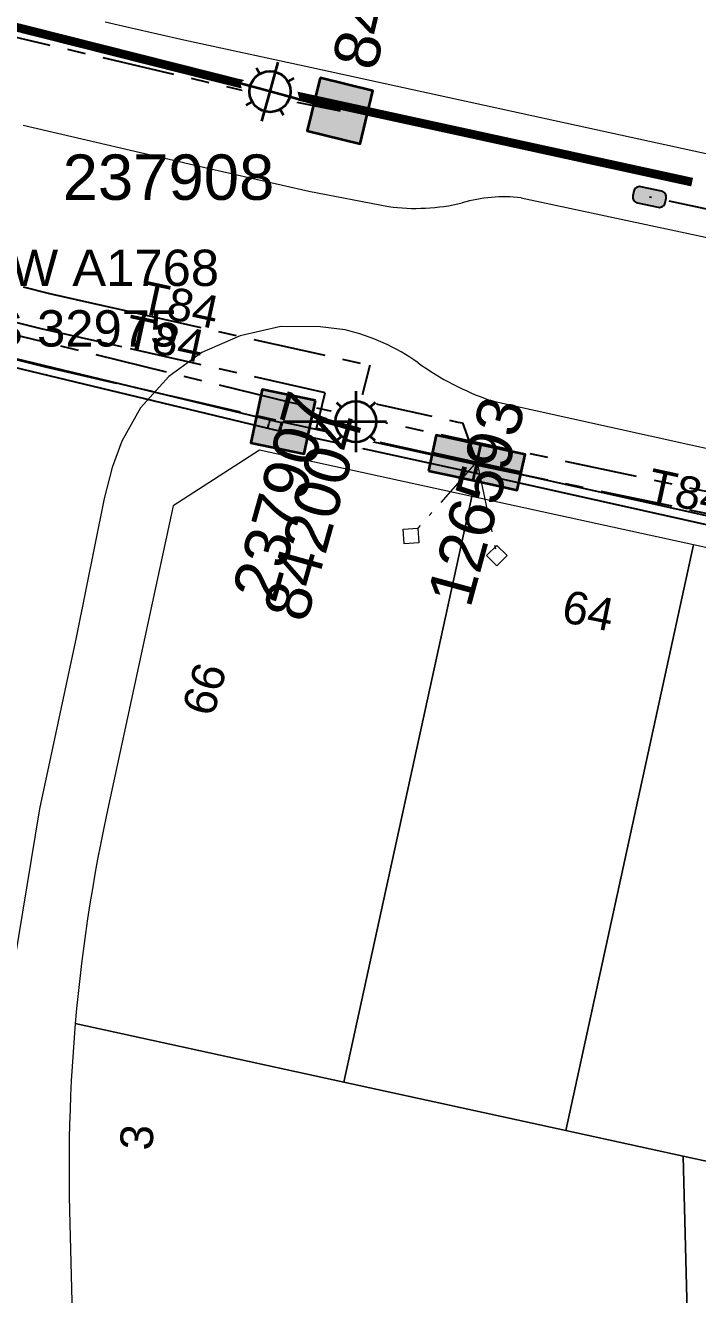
# Model space of a CAD drawing. Header units: metres. Extents: x 293418 to 294566, y 6233478 to 6234177.
# Drawn here: x 293992.7 to 294029.7, y 6233716.1 to 6233786 of the extents above; entities that cross this region are included whole.
import ezdxf
from ezdxf.enums import TextEntityAlignment as Align

# ---------------------------------------------------------------- set-up
doc = ezdxf.new("R2010")
doc.units = ezdxf.units.M
doc.linetypes.add('Cable Exist UG', pattern=[7, 4, -1, 1, -1])
doc.linetypes.add('PHANTOMX2', pattern=[6.6, 3, -0.75, 0.2, -0.75, 0.2, -0.75, 0.2, -0.75])
doc.layers.get('0').update_dxf_attribs({"color": 6})
doc.layers.add('_User Miscellaneous3_Roads', color=7, linetype='Continuous', lineweight=13, transparency=0.5)
for name, color, linetype, lineweight in [('_User_HV_Exist', 1, 'Continuous', 35), ('_User_LV_Exist', 5, 'Continuous', 35), ('Cadastre Land Parcels_SP_EXT', 118, 'Continuous', 15), ('Mains_HV_EXT', 13, 'Continuous', 25), ('Mains_LV_EXT', 163, 'Continuous', 25), ('Mains_SL_EXT', 131, 'Continuous', 25), ('Services_SP_EXT', 42, 'PHANTOMX2', 20)]:
    doc.layers.add(name, color=color, linetype=linetype, lineweight=lineweight)
for name, color, linetype in [('Duct_SP_EXT', 30, 'Continuous'), ('Equip_HV_EXT', 7, 'Continuous'), ('Equip_SP_SL_EXT', 7, 'Continuous'), ('SupportsUG_SP_LV_EXT', 7, 'Continuous'), ('SupportsUG_SP_LV_SL_EXT', 7, 'Continuous'), ('UG_Details_SP_MISC', 7, 'Continuous')]:
    doc.layers.add(name, color=color, linetype=linetype)
doc.layers.add('Features_HIDE', color=1, linetype='Continuous', plot=False)
doc.styles.add('COLUMN_LABEL', font='arial.ttf', dxfattribs={"height": 2})
doc.styles.add('iecARIAL', font='arial.ttf', dxfattribs={"height": 2})
doc.styles.add('POLE_LABEL', font='arial.ttf', dxfattribs={"height": 2})
doc.styles.add('SL_LABEL', font='arial.ttf', dxfattribs={"height": 2})
doc.styles.get("Standard").update_dxf_attribs({"font": 'arial.ttf'})

# ---------------------------------------------------------------- blocks, each defined once
blk = doc.blocks.new('SL_LANTERN_EXT')
at = {"flags": 9}
for tag, p in [('LRATECODE', (-7.4, 0)), ('LOUTREACHVOCAB', (-7.2, 0)), ('LOUTREACH', (-7, 0)), ('LANTNUMBER', (-6.6, 0)), ('LNEW', (-6.4, 0)), ('LMASTVOCAB', (-6.2, 0)), ('LMAST', (-6, 0)), ('LLAMPVOCAB', (-5.8, 0)), ('LLAMP', (-5.6, 0)), ('LEXIST', (-5.4, 0)), ('LCHARGE3PERCENT', (-5.2, 0)), ('LCHARGE3', (-5, 0)), ('LCHARGE2PERCENT', (-4.8, 0)), ('LCHARGE2', (-4.6, 0)), ('LCHARGE1PERCENT', (-4.4, 0)), ('LCHARGE1', (-4.2, 0)), ('LCATEGORY', (-4, 0)), ('LBRACKETVOCAB', (-3.8, 0)), ('LBRACKET', (-3.6, 0)), ('LKINGHEIGHT', (-3.4, 0)), ('CREPLACE', (-3.2, 0)), ('CREMOVE', (-3, 0)), ('CNUMBER', (-2.8, 0)), ('CNEW', (-2.6, 0)), ('CEXIST', (-2.4, 0)), ('USAGE', (-2.2, 0)), ('STATE', (-2, 0)), ('OWNED_BY', (-1.8, 0)), ('ORIENTATION', (-1.6, 0)), ('OPERATING_VOLTAGE', (-1.4, 0)), ('NO_PHASES', (-1.2, 0)), ('LANTERN_TYPE', (-1, 0)), ('LANTERN_PURPOSE', (-0.8, 0)), ('CONTROL_TYPE', (-0.6, 0)), ('CONSTRUCTED_VOLTAGE', (-0.4, 0))]:
    blk.add_attdef(tag, text='', height=0.001, rotation=270, dxfattribs=at).set_placement(p, align=Align.MIDDLE_LEFT)
at = {"style": 'SL_LABEL', "flags": 9}
blk.add_attdef('STREET_CODE', text='', height=0.001, rotation=270, dxfattribs=at).set_placement((0.001, 0), align=Align.MIDDLE_LEFT)
at = {"flags": 1}
blk.add_attdef('Z', (0, 0), '', height=0.001, rotation=270, dxfattribs=at)
at = {"width": 0.9}
blk.add_attdef('LNUMBER', text='', height=1, dxfattribs=at).set_placement((7, -1), align=Align.MIDDLE_LEFT)
at = {"flags": 9}
for tag, p in [('LREMOVE', (0, -7.6)), ('LREPLACE', (0, -7.8)), ('LTYPE', (0, -8)), ('LTYPEVOCAB', (0, -8.2)), ('LEGEND', (0, -8.4)), ('SUBURB', (0, -8.6)), ('STREETNAME', (0, -8.8)), ('LOCATION', (0, -9)), ('NOTES', (0, -9.2)), ('MAINTAINED_BY', (0, -9.863))]:
    blk.add_attdef(tag, text='', height=0.001, dxfattribs=at).set_placement(p, align=Align.MIDDLE_LEFT)
blk.add_attdef('OPERATED_BY', (0, -9.607), '', height=0.001, dxfattribs=at)
at = {"layer": 'Features_HIDE', "width": 0.9}
blk.add_attdef('ASSET_NUM', text='', height=1, dxfattribs=at).set_placement((7, 1), align=Align.MIDDLE_LEFT)
blk.add_wipeout([(5.688, 0), (5.061, -1.061), (4, -1.688), (2.939, -1.061), (2.313, 0), (2.939, 1.061), (4, 1.687), (5.061, 1.061)])
for p, q in [((4, 1.687), (4, 0)), ((2.939, 1.061), (3.205, 0.795)), ((5.061, 1.061), (4.795, 0.795)), ((0, 0), (4, 0)), ((4, 0), (5.688, 0)), ((4, 0), (4, -1.688)), ((2.939, -1.061), (3.205, -0.795)), ((5.061, -1.061), (4.795, -0.795))]:
    blk.add_line(p, q)
blk.add_circle((4, 0), 1.125)
blk = doc.blocks.new('CCP_EXT')
at = {"flags": 9}
for tag, p in [('USAGE', (0, -1.2)), ('LEGEND', (0, -1.4)), ('STATE', (0, -1.8)), ('LIFE_SUPPORT', (0, -1.6)), ('NOTES', (0, -2))]:
    blk.add_attdef(tag, text='', height=0.2, dxfattribs=at).set_placement(p, align=Align.MIDDLE_LEFT)
blk.add_wipeout([(0, 0.566), (0.566, 0), (0, -0.566), (-0.566, 0)])
blk.add_lwpolyline([(-0.566, 0), (0, 0.566), (0.566, 0), (0, -0.566), (-0.566, 0)])
at = {"flags": 1}
blk.add_attdef('Z', (0, 0), '', height=0.2, dxfattribs=at)
at = {"flags": 9}
for tag, p in [('CCP_TYPE', (0, 0)), ('OPERATING_VOLTAGE', (0, -0.6)), ('ORIENTATION', (0, -0.8)), ('CONSTRUCTED_VOLTAGE', (0, -0.2)), ('NO_PHASES', (0, -0.4)), ('OWNED_BY', (0, -1))]:
    blk.add_attdef(tag, text='', height=0.2, dxfattribs=at).set_placement(p, align=Align.MIDDLE_LEFT)
blk = doc.blocks.new('HV_STJ_EXT')
h = blk.add_hatch(color=256)
edge = h.paths.add_edge_path()
edge.add_ellipse((-0.586, 0.131), major_axis=(0.226, 0.226), ratio=1, start_angle=44.99996, end_angle=135)
edge.add_line((-0.906, 0.131), (-0.906, -0.131))
edge.add_ellipse((-0.586, -0.131), major_axis=(0.226, 0.226), ratio=1, start_angle=134.99996, end_angle=225)
edge.add_line((-0.586, -0.451), (0.586, -0.451))
edge.add_ellipse((0.586, -0.131), major_axis=(-0.226, 0.226), ratio=1, start_angle=134.99996, end_angle=225)
edge.add_line((0.906, -0.131), (0.906, 0.131))
edge.add_ellipse((0.586, 0.131), major_axis=(-0.226, 0.226), ratio=1, start_angle=224.99996, end_angle=315)
edge.add_line((0.586, 0.451), (-0.586, 0.451))
blk.add_lwpolyline([(-0.906, 0.131), (-0.906, -0.131, 0.414214), (-0.586, -0.451), (0.586, -0.451, 0.414214), (0.906, -0.131), (0.906, 0.131, 0.414214), (0.586, 0.451), (-0.586, 0.451, 0.414214)], format="xyb", close=True)
for tag, flags, p in [('ORIENTATION', 9, (1.5, 0)), ('USAGE', 9, (1.5, -0.2)), ('LEGEND', 9, (1.5, -0.4)), ('NOTES', 9, (1.5, -0.6)), ('Z', 1, (1.5, -0.8))]:
    blk.add_attdef(tag, text='', height=0.2, dxfattribs=dict(flags=flags)).set_placement(p, align=Align.MIDDLE_LEFT)
blk = doc.blocks.new('PILLAR_EXT')
blk.add_hatch(color=256).paths.add_polyline_path([(-2.5, 1), (-2.5, -1), (2.5, -1), (2.5, 1)])
for p, q in [((0, 1), (0, -1)), ((-2.5, 0), (2.5, 0))]:
    blk.add_line(p, q)
at = {"ltscale": 10}
blk.add_line((2.5, 0), (-2.5, 0), dxfattribs=at)
blk.add_lwpolyline([(-2.5, -1), (-1.25, -1), (1.25, -1), (2.5, -1), (2.5, 1), (-2.5, 1)], close=True)
at = {"width": 0.9, "flags": 8}
blk.add_attdef('ASSET_NUM', text='', height=2, rotation=90, dxfattribs=at).set_placement((-2, 4), align=Align.MIDDLE_LEFT)
for tag, p, flags in [('OWNED_BY', (0, -0.2), 9), ('STATE', (0, -0.4), 9), ('SUPPORT_TYPE', (0, -0.6), 9), ('USAGE', (0, -0.8), 9), ('LEGEND', (0, -1), 9), ('LOCATION', (0, -1.2), 9), ('NOTES', (0, -1.4), 9), ('STREETNAME', (0, -1.8), 9), ('SUBURB', (0, -2), 1), ('PARENT', (0, -1.6), 9)]:
    blk.add_attdef(tag, p, '', height=0.2, dxfattribs=dict(flags=flags))
blk = doc.blocks.new('COLUMN_EXT')
blk.add_hatch(color=256).paths.add_polyline_path([(1.5, -1.5), (1.5, 1.5), (-1.5, 1.5), (-1.5, -1.5)])
blk.add_lwpolyline([(1.5, 1.5), (-1.5, 1.5), (-1.5, -1.5), (1.5, -1.5)], close=True)
at = {"flags": 9}
for tag, p in [('NOTES', (-1.813, 2)), ('STREETNAME', (-1.813, 1.6)), ('LOCATION', (-1.813, 1.4)), ('SUBURB', (-1.813, 1.8)), ('OWNED_BY', (-1.813, 0.6)), ('LEGEND', (-1.813, 1.2)), ('USAGE', (-1.813, 1)), ('STATE', (-1.813, 0.8)), ('COLUMN_TYPE', (-1.813, 0.4))]:
    blk.add_attdef(tag, text='', height=0.2, rotation=180, dxfattribs=at).set_placement(p, align=Align.MIDDLE_LEFT)
at = {"flags": 1}
blk.add_attdef('Z', (-1.813, 2.351), '', height=0.2, rotation=180, dxfattribs=at)
at = {"flags": 9}
for tag, style, p in [('STRUCTURE_PLANT_NUMBER', 'POLE_LABEL', (-1.813, -0.031)), ('STREET_CODE', 'COLUMN_LABEL', (-1.813, 0.2))]:
    blk.add_attdef(tag, text='', height=0.2, rotation=180, dxfattribs=dict(at, style=style)).set_placement(p, align=Align.MIDDLE_LEFT)
at = {"style": 'COLUMN_LABEL', "width": 0.9, "flags": 8}
blk.add_attdef('ASSET_NUM', text='', height=2, rotation=270, dxfattribs=at).set_placement((2, -4), align=Align.MIDDLE_LEFT)

msp = doc.modelspace()

# ---------------------------------------------------------------- linework, layer by layer
at = {"layer": '_User Miscellaneous3_Roads'}
for p, q in [((293992.589, 6233780.474, 103.822), (294002.512, 6233778.17, 103.572)), ((294002.512, 6233778.17, 103.572), (294008.313, 6233776.848, 103.52)), ((294008.313, 6233776.848, 103.52), (294012.691, 6233775.997, 103.499)), ((294019.995, 6233776.477, 103.51), (294032.271, 6233773.857, 103.655)), ((294004.523, 6233768.883, 103.537), (294002.418, 6233767.962, 103.495)), ((294006.772, 6233769.391, 103.561), (294004.523, 6233768.883, 103.537)), ((294008.944, 6233769.374, 103.57), (294006.772, 6233769.391, 103.561)), ((294010.31, 6233769.21), (294008.944, 6233769.374, 103.57)), ((294002.418, 6233767.962, 103.495), (294000.606, 6233766.633, 103.424)), ((294000.606, 6233766.633, 103.424), (293999.053, 6233764.917, 103.349)), ((294018.32, 6233765.317, 103.516), (294029.338, 6233762.869, 103.651)), ((293999.053, 6233764.917, 103.349), (293998.025, 6233763.085, 103.314)), ((293998.025, 6233763.085, 103.314), (293997.479, 6233761.634, 103.281)), ((294029.338, 6233762.869, 103.651), (294039.498, 6233760.658, 103.772)), ((293997.479, 6233761.634, 103.281), (293997.037, 6233759.922, 103.232)), ((293997.037, 6233759.922, 103.232), (293995.503, 6233752.259, 103.124)), ((293995.503, 6233752.259, 103.124), (293993.481, 6233742.825, 103.045)), ((293993.481, 6233742.825, 103.045), (293992.09, 6233734.353, 102.967))]:
    msp.add_line(p, q, dxfattribs=at)
for centre, radius, start, end in [((294019.025, 6233768.706), 7.83, 82.88857, 106.84648), ((294014.171, 6233787.112), 11.214, 262.41502, 283.32515), ((294007.798, 6233758.304), 11.191, 54.3392, 77.02988), ((294023.542, 6233780.233), 15.804, 234.3146, 250.70738)]:
    msp.add_arc(centre, radius, start, end, dxfattribs=at)
at = {"layer": 'Cadastre Land Parcels_SP_EXT', "linetype": 'Continuous'}
msp.add_lwpolyline([(293997.092, 6233786.17), (293998.538, 6233785.835), (293999.986, 6233785.506), (294001.436, 6233785.186), (294008.046, 6233783.745), (294059.873, 6233772.441)], dxfattribs=at)
for points in [[(294017.279, 6233760.027), (294005.588, 6233762.578), (294000.838, 6233759.518), (293997.177, 6233742.5), (293997.006, 6233741.687), (293996.842, 6233740.872), (293996.686, 6233740.057), (293996.538, 6233739.24), (293996.396, 6233738.421), (293996.262, 6233737.601), (293996.135, 6233736.781), (293996.015, 6233735.959), (293995.903, 6233735.136), (293995.798, 6233734.312), (293995.701, 6233733.487), (293995.611, 6233732.661), (293995.528, 6233731.834), (293995.453, 6233731.007), (294010.247, 6233727.781), (294017.279, 6233760.027)], [(294029.494, 6233757.363), (294017.279, 6233760.027), (294010.247, 6233727.781), (294022.461, 6233725.118), (294029.494, 6233757.363)], [(294041.709, 6233754.7), (294029.494, 6233757.363), (294022.461, 6233725.118), (294028.917, 6233723.71), (294034.677, 6233722.454), (294041.709, 6233754.7)], [(294029.224, 6233711.569), (294028.917, 6233723.71), (294022.461, 6233725.118), (294010.247, 6233727.781), (293995.453, 6233731.007), (293995.387, 6233730.218), (293995.329, 6233729.427), (293995.278, 6233728.636), (293995.233, 6233727.844), (293995.196, 6233727.052), (293995.165, 6233726.26), (293995.141, 6233725.468), (293995.123, 6233724.675), (293995.112, 6233723.883), (293995.109, 6233723.09), (293995.112, 6233722.297), (293995.122, 6233721.504), (293995.138, 6233720.711), (293995.391, 6233710.712), (294029.224, 6233711.569)], [(294063.275, 6233703.841), (294063.254, 6233704.638), (294063.236, 6233705.523), (294063.224, 6233706.41), (294063.219, 6233707.297), (294063.222, 6233708.183), (294063.233, 6233709.069), (294063.251, 6233709.955), (294063.276, 6233710.842), (294063.308, 6233711.727), (294063.348, 6233712.613), (294063.395, 6233713.498), (294063.449, 6233714.383), (294063.51, 6233715.267), (294063.58, 6233716.151), (294046.891, 6233719.79), (294034.677, 6233722.454), (294028.917, 6233723.71), (294029.224, 6233711.569), (294029.441, 6233702.986), (294063.275, 6233703.841)]]:
    msp.add_lwpolyline(points, close=True, dxfattribs=at)
at = {"layer": 'Duct_SP_EXT'}
for p, q in [((293984.545, 6233769.469), (294006.168, 6233764.258)), ((293984.433, 6233769.002), (294006.057, 6233763.791)), ((294006.057, 6233763.791), (294006.112, 6233764.025)), ((294006.168, 6233764.258), (294006.112, 6233764.025)), ((294006.168, 6233764.258), (294006.782, 6233764.115)), ((294006.673, 6233763.647), (294006.727, 6233763.881)), ((294006.782, 6233764.115), (294006.727, 6233763.881)), ((294006.753, 6233763.675), (294006.804, 6233763.91)), ((294006.855, 6233764.144), (294006.804, 6233763.91)), ((294006.855, 6233764.144), (294017.626, 6233761.782)), ((294006.057, 6233763.791), (294006.673, 6233763.647)), ((294006.753, 6233763.675), (294017.523, 6233761.313)), ((294017.626, 6233761.782), (294017.574, 6233761.548)), ((294017.627, 6233761.782), (294017.574, 6233761.548)), ((294017.627, 6233761.782), (294032.228, 6233758.525)), ((294017.522, 6233761.313), (294017.574, 6233761.548)), ((294017.522, 6233761.313), (294032.125, 6233758.056)), ((294017.523, 6233761.313), (294017.574, 6233761.548))]:
    msp.add_line(p, q, dxfattribs=at)
at = {"layer": 'Mains_HV_EXT', "linetype": 'Cable Exist UG'}
msp.add_lwpolyline([(294032.619, 6233839.397), (294033.589, 6233837.689), (294038.782, 6233837.194), (294037.359, 6233824.807), (294037.35, 6233824.724), (294034.108, 6233793.226), (294032.912, 6233782.669), (294032.912, 6233782.669), (294032.065, 6233775.469), (294027.065, 6233776.526)], dxfattribs=at)
at = {"layer": 'Mains_LV_EXT', "linetype": 'Cable Exist UG'}
for points in [[(293992.578, 6233771.574), (293994.04, 6233771.218), (293995.506, 6233770.877), (293996.976, 6233770.544), (293998.456, 6233770.217), (294011.667, 6233767.259), (294011.171, 6233765.315), (294016.514, 6233764.128), (294016.771, 6233764.085), (294017.558, 6233761.894)], [(294017.558, 6233761.894), (294016.141, 6233762.15), (294016.141, 6233762.15), (294008.725, 6233763.786), (294009.219, 6233765.735), (294009.219, 6233765.735), (293998.012, 6233768.281), (293996.534, 6233768.598), (293995.055, 6233768.933), (293993.58, 6233769.275), (293992.109, 6233769.624)]]:
    msp.add_lwpolyline(points, dxfattribs=at)
at = {"layer": 'Mains_SL_EXT', "linetype": 'Cable Exist UG'}
for points in [[(293963.694, 6233794.135), (293967.315, 6233792.879), (293967.315, 6233792.879), (293977.124, 6233789.507), (293990.152, 6233785.803), (294006.272, 6233782.022), (294010.031, 6233781.268)], [(293957.296, 6233778.095), (293958.927, 6233777.534), (293958.927, 6233777.534), (293967.818, 6233774.474), (293976.928, 6233771.732), (293983.608, 6233769.694), (293993.816, 6233767.18), (294006.899, 6233764.154)]]:
    msp.add_lwpolyline(points, dxfattribs=at)
at = {"layer": 'UG_Details_SP_MISC', "const_width": 0.48, "flags": 128}
msp.add_lwpolyline([(293847.678, 6233878.252), (293860.183, 6233865.679), (293857.719, 6233863.228), (293873.378, 6233849.098, 0.133509), (294004.388, 6233782.803), (294029.413, 6233777.345)], format="xyb", dxfattribs=at)
msp.add_lwpolyline([(293847.678, 6233878.252), (293860.183, 6233865.679), (293857.719, 6233863.228), (293873.378, 6233849.098, 0.133509), (294004.388, 6233782.803), (294029.413, 6233777.345)], format="xyb", dxfattribs=at)

# ---------------------------------------------------------------- block references
at = {"layer": 'Equip_HV_EXT', "rotation": 348.0594184566995}
msp.add_blockref('HV_STJ_EXT', (294027.065, 6233776.526), dxfattribs=at)

# ---------------------------------------------------------------- texts
at = {"layer": '_User_HV_Exist', "insert": (293992.036, 6233770.944), "char_height": 2, "attachment_point": 5}
msp.add_mtext_dynamic_manual_height_columns('TO HV SW A1768 IN PMS 32975', width=23.52396, gutter_width=12.5, heights=[0], dxfattribs=at)
at = {"layer": 'Features_HIDE'}
for s, rotation, p in [('64', 348.58902, (294022.154, 6233753.146)), ('66', 73.84266, (294003.035, 6233747.839)), ('3', 85.8777, (293999.687, 6233723.979))]:
    msp.add_text(s, height=1.8, rotation=rotation, dxfattribs=at).set_placement(p)
at = {"layer": 'Mains_LV_EXT'}
for rotation, p in [(347.71035, (293998.883, 6233770.172)), (347.71035, (293998.08, 6233768.3)), (347.71801, (294026.841, 6233759.842))]:
    msp.add_text('T84', height=1.8, rotation=rotation, dxfattribs=at).set_placement(p)

# ---------------------------------------------------------------- next in the draw order: block references
at = {"layer": 'Services_SP_EXT', "rotation": 49.03969189743998}
msp.add_blockref('CCP_EXT', (294013.938, 6233757.855), dxfattribs=at)
at = {"layer": 'Services_SP_EXT'}
msp.add_blockref('CCP_EXT', (294018.665, 6233756.775), dxfattribs=at)

# ---------------------------------------------------------------- next in the draw order: linework, layer by layer
at = {"layer": 'Mains_HV_EXT', "linetype": 'Cable Exist UG'}
msp.add_lwpolyline([(294063.209, 6233753.263), (294057.15, 6233754.35), (294033.203, 6233759.661), (294007.279, 6233765.209), (293984.585, 6233770.776), (293977.892, 6233772.647), (293968.976, 6233775.437), (293958.159, 6233779.03), (293943.156, 6233785.124), (293936.014, 6233788.358)], dxfattribs=at)
at = {"layer": 'Mains_LV_EXT', "linetype": 'Cable Exist UG'}
msp.add_lwpolyline([(294042.01, 6233756.604), (294017.614, 6233761.745)], dxfattribs=at)
at = {"layer": 'Services_SP_EXT'}
for points in [[(294017.563, 6233761.951), (294013.938, 6233757.855)], [(294017.563, 6233761.951), (294018.665, 6233756.774)]]:
    msp.add_lwpolyline(points, dxfattribs=at)

# ---------------------------------------------------------------- next in the draw order: block references
at = {"layer": '_User_LV_Exist'}
ref = msp.add_blockref('PILLAR_EXT', (294017.558, 6233761.894), dxfattribs=dict(at, rotation=347.6972034752829))
ref.add_attrib('ASSET_NUM', '126593', dxfattribs={"layer": '0', "height": 2.5, "rotation": 74.73275, "style": 'iecARIAL'}).set_placement((294019.058, 6233765.394), align=Align.MIDDLE_RIGHT)
at = {"layer": 'SupportsUG_SP_LV_EXT'}
ref = msp.add_blockref('PILLAR_EXT', (294017.558, 6233761.894), dxfattribs=dict(at, rotation=347.6972034752829))
ref.add_attrib('ASSET_NUM', '126593', dxfattribs={"layer": '0', "height": 2.5, "rotation": 74.73275, "style": 'iecARIAL'}).set_placement((294019.058, 6233765.394), align=Align.MIDDLE_RIGHT)

# ---------------------------------------------------------------- next in the draw order: block references
at = {"layer": 'Equip_SP_SL_EXT'}
ref = msp.add_blockref('SL_LANTERN_EXT', (294010.031, 6233781.268), dxfattribs=dict(at, rotation=164.5940624218283))
ref.add_attrib('ASSET_NUM', '237908', dxfattribs={"layer": 'Features_HIDE', "height": 2.5, "style": 'iecARIAL'}).set_placement((293994.759, 6233777.619), align=Align.MIDDLE_LEFT)
ref = msp.add_blockref('SL_LANTERN_EXT', (294006.899, 6233764.154), dxfattribs=at)
ref.add_attrib('ASSET_NUM', '237907', dxfattribs={"layer": '0', "height": 2.5, "rotation": 74.34948, "style": 'iecARIAL'}).set_placement((294008.399, 6233765.654), align=Align.MIDDLE_RIGHT)

# ---------------------------------------------------------------- next in the draw order: block references
at = {"layer": 'SupportsUG_SP_LV_SL_EXT'}
ref = msp.add_blockref('COLUMN_EXT', (294010.031, 6233781.268), dxfattribs=dict(at, rotation=76.30384077289543))
ref.add_attrib('ASSET_NUM', '842005', dxfattribs={"layer": '0', "height": 2.5, "rotation": 76.68051, "style": 'COLUMN_LABEL'}).set_placement((294009.558, 6233783.977), align=Align.TOP_LEFT)
ref = msp.add_blockref('COLUMN_EXT', (294006.899, 6233764.154), dxfattribs=dict(at, rotation=348.2552951982752))
ref.add_attrib('ASSET_NUM', '842004', dxfattribs={"layer": '0', "height": 2.5, "rotation": 74.34948, "style": 'COLUMN_LABEL'}).set_placement((294008.899, 6233764.904), align=Align.TOP_RIGHT)

# ---------------------------------------------------------------- next in the draw order: block references
at = {"layer": '_User_LV_Exist'}
ref = msp.add_blockref('SL_LANTERN_EXT', (294010.031, 6233781.268), dxfattribs=dict(at, rotation=164.5940624218283))
ref.add_attrib('ASSET_NUM', '237908', dxfattribs={"layer": 'Features_HIDE', "height": 2.5, "style": 'iecARIAL'}).set_placement((293994.759, 6233777.619), align=Align.MIDDLE_LEFT)
ref = msp.add_blockref('SL_LANTERN_EXT', (294006.899, 6233764.154), dxfattribs=at)
ref.add_attrib('ASSET_NUM', '237907', dxfattribs={"layer": '0', "height": 2.5, "rotation": 74.34948, "style": 'iecARIAL'}).set_placement((294008.399, 6233765.654), align=Align.MIDDLE_RIGHT)

# ---------------------------------------------------------------- next in the draw order: block references
ref = msp.add_blockref('COLUMN_EXT', (294010.031, 6233781.268), dxfattribs=dict(at, rotation=76.30384077289543))
ref.add_attrib('ASSET_NUM', '842005', dxfattribs={"layer": '0', "height": 2.5, "rotation": 76.68051, "style": 'COLUMN_LABEL'}).set_placement((294009.558, 6233783.977), align=Align.TOP_LEFT)
ref = msp.add_blockref('COLUMN_EXT', (294006.899, 6233764.154), dxfattribs=dict(at, rotation=348.2552951982752))
ref.add_attrib('ASSET_NUM', '842004', dxfattribs={"layer": '0', "height": 2.5, "rotation": 74.34948, "style": 'COLUMN_LABEL'}).set_placement((294008.899, 6233764.904), align=Align.TOP_RIGHT)

doc.saveas('drawing.dxf')
